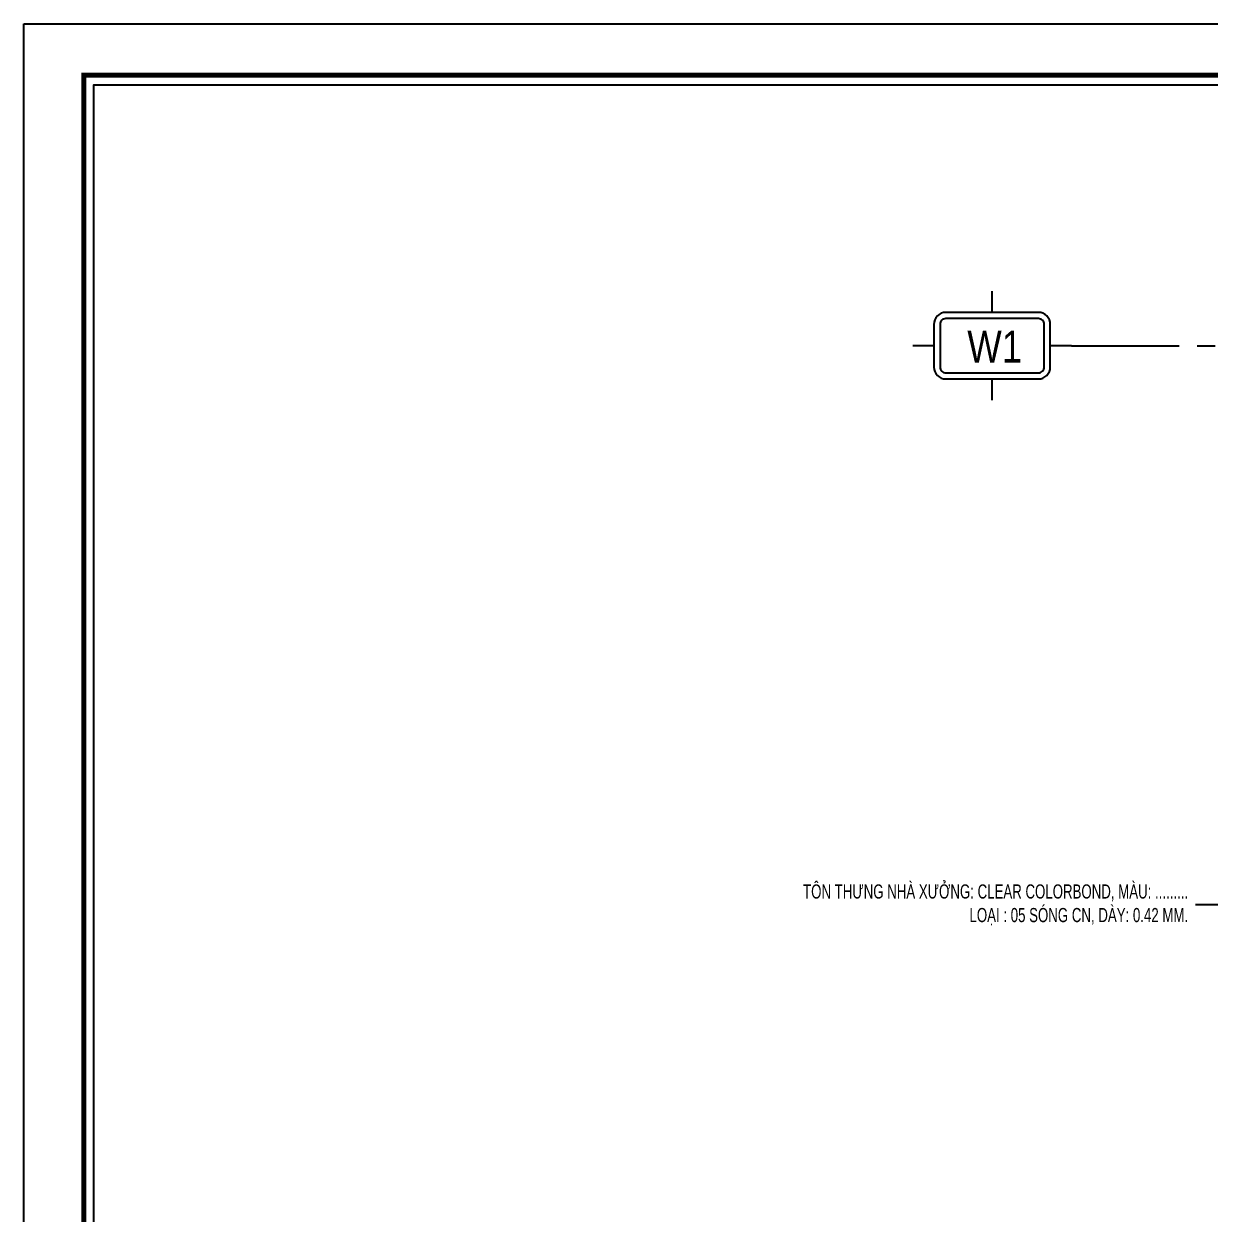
# Model space of a CAD drawing. Header units: inches. Extents: x 315041 to 662841, y -45540 to -35018.
# Drawn here: x 333767.4 to 333976.9, y -37957.8 to -37747.8 of the extents above; entities that cross this region are included whole.
import ezdxf
from ezdxf.enums import TextEntityAlignment as Align

# ---------------------------------------------------------------- set-up
doc = ezdxf.new("R2010")
doc.units = ezdxf.units.IN
doc.header["$MEASUREMENT"] = 0
doc.linetypes.add('CENTER2', pattern=[28.575, 19.05, -3.175, 3.175, -3.175])
for name, color, linetype in [('2', 2, 'Continuous'), ('3', 3, 'Continuous'), ('7', 7, 'Continuous'), ('8', 8, 'Continuous'), ('BAO KHUNG', 31, 'Continuous')]:
    doc.layers.add(name, color=color, linetype=linetype)
doc.styles.add('hx2', font='VHARIALN.TTF')
doc.styles.add('ST1H', font='vnshxh.shx', dxfattribs={"width": 0.7})
doc.dimstyles.new('3', dxfattribs={"dimtxt": 3.5, "dimasz": 1.8, "dimexe": 1, "dimexo": 0, "dimgap": 1, "dimtad": 1, "dimdec": 0, "dimlfac": 3, "dimzin": 0, "dimdsep": 46, "dimtxsty": 'ST1H', "dimblk": 'OBLIQUE', "dimcen": 1, "dimdle": 1, "dimclrd": 8, "dimclre": 8, "dimclrt": 3, "dimadec": 0, "dimazin": 0, "dimtfac": 1, "dimtdec": 0, "dimtix": 1, "dimtofl": 0, "dimtmove": 1, "dimatfit": 3, "dimfxl": 0.18, "dimtolj": 1, "dimtzin": 0, "dimlwd": -1, "dimlwe": -1, "dimarcsym": 1})

# ---------------------------------------------------------------- blocks, each defined once
blk = doc.blocks.new('A$C75D82031')
at = {"layer": '2', "color": 157, "linetype": 'Continuous'}
blk.add_lwpolyline([(0, 420), (594, 420), (594, 0), (0, 0)], close=True, dxfattribs=at)
at = {"layer": '7', "color": 147, "linetype": 'Continuous'}
blk.add_lwpolyline([(12.33, 57.61), (581.67, 57.61), (581.67, 409.19), (12.33, 409.19)], close=True, dxfattribs=at)
at = {"layer": 'BAO KHUNG', "color": 167, "linetype": 'Continuous', "const_width": 0.871}
blk.add_lwpolyline([(10.59, 9.07), (583.41, 9.07), (583.41, 410.93), (10.59, 410.93)], close=True, dxfattribs=at)
blk = doc.blocks.new('TENTRUC')
at = {"layer": '7'}
for p, q in [((0, 8.27), (0, 10.26)), ((-7.48, 5.13), (-5.48, 5.13)), ((5.48, 5.13), (7.48, 5.13)), ((0, 0), (0, 2))]:
    blk.add_line(p, q, dxfattribs=at)
blk.add_lwpolyline([(-4.36, 8.27), (4.36, 8.27, -0.414214), (5.48, 7.14), (5.48, 3.12, -0.414214), (4.36, 2), (-4.36, 2, -0.414214), (-5.48, 3.12), (-5.48, 7.14, -0.414214)], format="xyb", close=True, dxfattribs=at)
at = {"layer": '8', "ltscale": 15}
blk.add_lwpolyline([(-4.36, 7.68), (4.36, 7.68, -0.414214), (4.9, 7.14), (4.9, 3.12, -0.414214), (4.36, 2.58), (-4.36, 2.58, -0.414214), (-4.9, 3.12), (-4.9, 7.14, -0.414214)], format="xyb", close=True, dxfattribs=at)
at = {"layer": '3', "style": 'hx2'}
blk.add_attdef('TR', text='', height=2.9, dxfattribs=at).set_placement((-0.16, 3.83), align=Align.CENTER)
blk = doc.blocks.new('_Oblique')
at = {"color": 0, "linetype": 'ByBlock', "lineweight": -2}
blk.add_line((-0.5, -0.5), (0.5, 0.5), dxfattribs=at)

msp = doc.modelspace()

# ---------------------------------------------------------------- linework, layer by layer
at = {"color": 8, "linetype": 'CENTER2'}
msp.add_line((333952.5275, -37804.6548), (334349.1113, -37804.6548), dxfattribs=at)

# ---------------------------------------------------------------- block references
at = {"color": 1}
msp.add_blockref('A$C75D82031', (333767.4423, -38167.8214), dxfattribs=at)
at = {"layer": '3'}
ref = msp.add_blockref('TENTRUC', (333938.506, -37814.2781), dxfattribs=dict(at, xscale=-1.875, yscale=1.875, zscale=1.875))
ref.add_attrib('TR', 'W1', dxfattribs={"layer": '0', "height": 5.625, "style": 'hx2'}).set_placement((333938.9538, -37807.6349), align=Align.CENTER)

# ---------------------------------------------------------------- leaders
at = {"color": 9}
msp.add_leader([(333995.181, -37914.1016), (333993.6332, -37903.3742), (333973.1337, -37903.3742)], dimstyle='3', override={"dimgap": 1, "dimtad": 0}, dxfattribs=at)

# ---------------------------------------------------------------- next in the draw order: texts
at = {"layer": '3', "insert": (333973.1337, -37903.3742), "char_height": 2.5, "attachment_point": 6, "style": 'ST1H', "bg_fill": 2}
msp.add_mtext('\\A1;t«n TH¦NG nhµ x\xadëng: CLEAR COLORBOND, mµu: .........\\PLo¹i : 05 SãNG CN, dµy: 0.42 mm.', dxfattribs=at)

doc.saveas('drawing.dxf')
